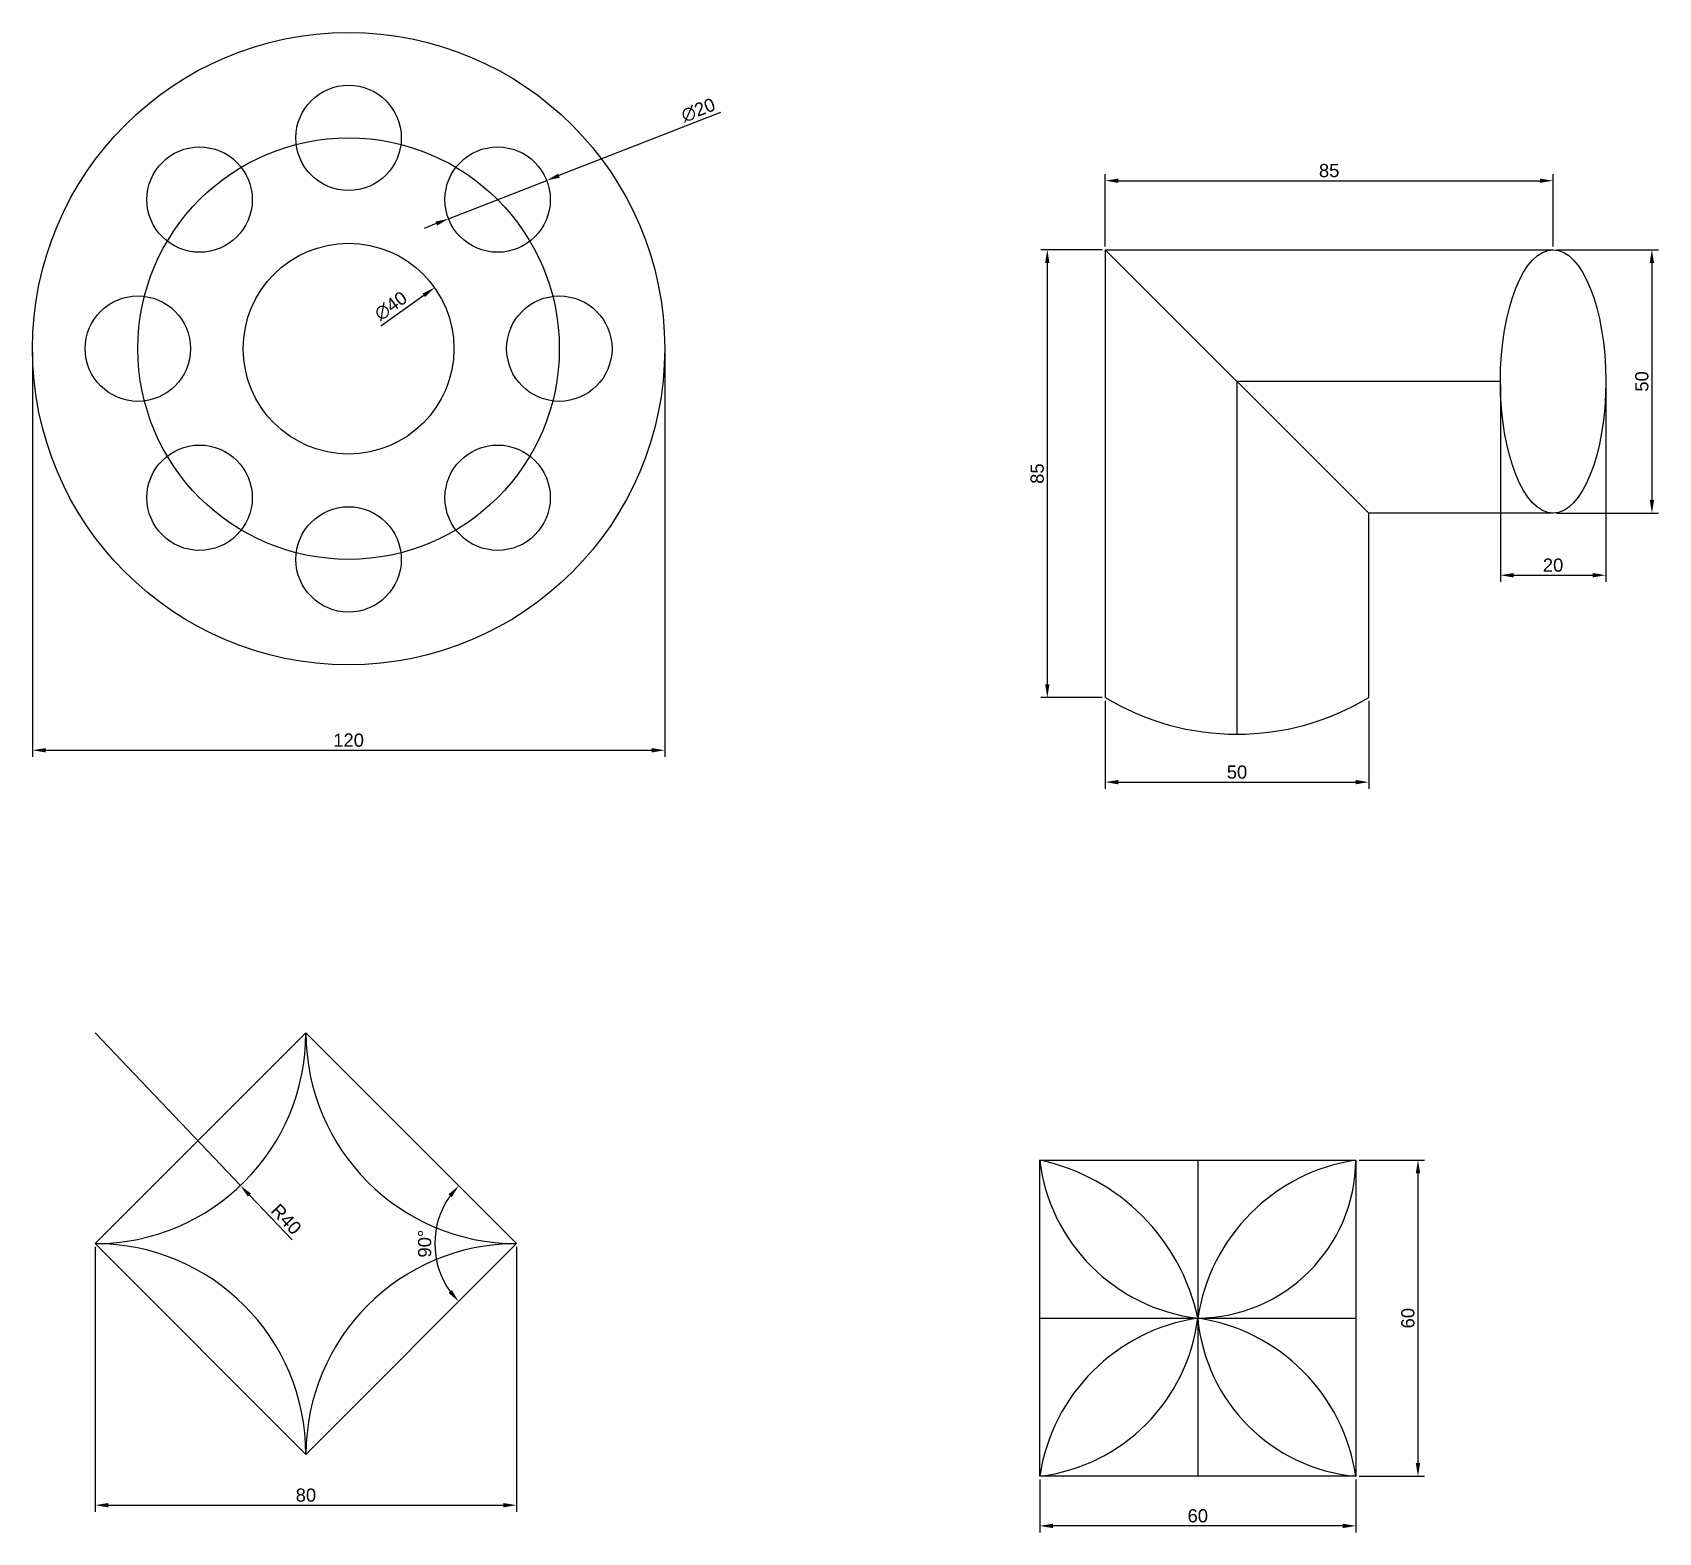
# Model space of a CAD drawing. Header units: millimetres. Extents: x 2986 to 4728, y 1033 to 1995.
# Drawn here: x 3417 to 3725.6, y 1710.4 to 1995.1 of the extents above; entities that cross this region are included whole.
import ezdxf

# ---------------------------------------------------------------- set-up
doc = ezdxf.new("R2010")
doc.units = ezdxf.units.MM
doc.styles.get("Standard").update_dxf_attribs({"font": 'arial.ttf'})
doc.dimstyles.new('ISO-25', dxfattribs={"dimtxt": 2.5, "dimasz": 2.5, "dimexe": 1.25, "dimexo": 0.625, "dimtad": 1, "dimdec": 0, "dimtxsty": 'Standard', "dimcen": 2.5, "dimadec": 0, "dimazin": 0, "dimtfac": 1, "dimtdec": 0, "dimtmove": 0, "dimatfit": 3, "dimfxl": 1, "dimarcsym": 0})

# ---------------------------------------------------------------- blocks, each defined once
blk = doc.blocks.new('*U35')
blk.add_circle((0, 0), 10)
blk = doc.blocks.new('*U36')
at = {"color": 0, "linetype": 'ByBlock', "lineweight": -2, "transparency": 16777216}
blk.add_blockref('*U35', (3477.01, 1975.12), dxfattribs=at)
for p, rotation in [((3448.73, 1963.4), 45.00000000000001), ((3505.3, 1963.4), 315), ((3437.01, 1935.12), 90), ((3517.01, 1935.12), 270), ((3448.73, 1906.83), 135), ((3505.3, 1906.83), 225), ((3477.01, 1895.12), 180)]:
    blk.add_blockref('*U35', p, dxfattribs=dict(at, rotation=rotation))
blk = doc.blocks.new('*D37')
at = {"color": 0, "lineweight": -2, "transparency": 16777216}
blk.add_line((3483.1, 1939.43), (3491.28, 1945.25), dxfattribs=at)
at = {"color": 0, "transparency": 16777216}
blk.add_solid([(3491.04, 1945.59), (3491.53, 1944.91), (3493.32, 1946.69)], dxfattribs=at)
at = {"layer": 'Defpoints', "color": 0, "transparency": 16777216}
for p in [(3493.32, 1946.69), (3460.7, 1923.54)]:
    blk.add_point(p, dxfattribs=at)
at = {"color": 0, "transparency": 16777216, "insert": (3485.03, 1943.22), "char_height": 2.5, "attachment_point": 5, "rotation": 35.3665}
blk.add_mtext('∅40', dxfattribs=at)
blk = doc.blocks.new('*D38')
at = {"color": 0, "lineweight": -2, "transparency": 16777216}
for p, q in [((3547.61, 1979.91), (3516.94, 1967.95)), ((3495.98, 1959.77), (3514.61, 1967.04)), ((3493.65, 1958.86), (3491.33, 1957.95))]:
    blk.add_line(p, q, dxfattribs=at)
at = {"color": 0, "transparency": 16777216}
for points in [[(3516.79, 1968.33), (3517.09, 1967.56), (3514.61, 1967.04)], [(3493.5, 1959.24), (3493.81, 1958.47), (3495.98, 1959.77)]]:
    blk.add_solid(points, dxfattribs=at)
at = {"layer": 'Defpoints', "color": 0, "transparency": 16777216}
for p in [(3514.61, 1967.04), (3495.98, 1959.77)]:
    blk.add_point(p, dxfattribs=at)
at = {"color": 0, "transparency": 16777216, "insert": (3543.38, 1980.38), "char_height": 2.5, "attachment_point": 5, "rotation": 21.3204}
blk.add_mtext('∅20', dxfattribs=at)
blk = doc.blocks.new('*D39')
at = {"color": 0, "lineweight": -2, "transparency": 16777216}
for p, q in [((3417.01, 1934.49), (3417.01, 1857.65)), ((3537.01, 1934.49), (3537.01, 1857.65)), ((3419.51, 1858.9), (3534.51, 1858.9))]:
    blk.add_line(p, q, dxfattribs=at)
at = {"color": 0, "transparency": 16777216}
for points in [[(3419.51, 1859.32), (3419.51, 1858.48), (3417.01, 1858.9)], [(3534.51, 1859.32), (3534.51, 1858.48), (3537.01, 1858.9)]]:
    blk.add_solid(points, dxfattribs=at)
at = {"layer": 'Defpoints', "color": 0, "transparency": 16777216}
for p in [(3417.01, 1935.12), (3537.01, 1935.12), (3537.01, 1858.9)]:
    blk.add_point(p, dxfattribs=at)
at = {"color": 0, "transparency": 16777216, "insert": (3477.01, 1860.8), "char_height": 2.5, "attachment_point": 5}
blk.add_mtext('120', dxfattribs=at)
blk = doc.blocks.new('*D40')
at = {"color": 0, "lineweight": -2, "transparency": 16777216}
for p, q in [((3620.64, 1954.53), (3620.64, 1968.24)), ((3623.14, 1966.99), (3703.14, 1966.99)), ((3705.64, 1954.53), (3705.64, 1968.24))]:
    blk.add_line(p, q, dxfattribs=at)
at = {"color": 0, "transparency": 16777216}
for points in [[(3623.14, 1967.41), (3623.14, 1966.58), (3620.64, 1966.99)], [(3703.14, 1967.41), (3703.14, 1966.58), (3705.64, 1966.99)]]:
    blk.add_solid(points, dxfattribs=at)
at = {"layer": 'Defpoints', "color": 0, "transparency": 16777216}
for p in [(3705.64, 1966.99), (3620.64, 1953.9), (3705.64, 1953.9)]:
    blk.add_point(p, dxfattribs=at)
at = {"color": 0, "transparency": 16777216, "insert": (3663.14, 1968.9), "char_height": 2.5, "attachment_point": 5}
blk.add_mtext('85', dxfattribs=at)
blk = doc.blocks.new('*D41')
at = {"color": 0, "lineweight": -2, "transparency": 16777216}
for p, q in [((3620.02, 1953.9), (3608.39, 1953.9)), ((3609.64, 1951.4), (3609.64, 1871.4)), ((3620.02, 1868.9), (3608.39, 1868.9))]:
    blk.add_line(p, q, dxfattribs=at)
at = {"color": 0, "transparency": 16777216}
for points in [[(3609.22, 1951.4), (3610.05, 1951.4), (3609.64, 1953.9)], [(3609.22, 1871.4), (3610.05, 1871.4), (3609.64, 1868.9)]]:
    blk.add_solid(points, dxfattribs=at)
at = {"layer": 'Defpoints', "color": 0, "transparency": 16777216}
for p in [(3620.64, 1953.9), (3609.64, 1868.9), (3620.64, 1868.9)]:
    blk.add_point(p, dxfattribs=at)
at = {"color": 0, "transparency": 16777216, "insert": (3607.73, 1911.4), "char_height": 2.5, "attachment_point": 5, "rotation": 90}
blk.add_mtext('85', dxfattribs=at)
blk = doc.blocks.new('*D42')
at = {"color": 0, "lineweight": -2, "transparency": 16777216}
for p, q in [((3620.64, 1868.28), (3620.64, 1851.6)), ((3670.64, 1868.28), (3670.64, 1851.6)), ((3623.14, 1852.85), (3668.14, 1852.85))]:
    blk.add_line(p, q, dxfattribs=at)
at = {"color": 0, "transparency": 16777216}
for points in [[(3623.14, 1853.27), (3623.14, 1852.43), (3620.64, 1852.85)], [(3668.14, 1853.27), (3668.14, 1852.43), (3670.64, 1852.85)]]:
    blk.add_solid(points, dxfattribs=at)
at = {"layer": 'Defpoints', "color": 0, "transparency": 16777216}
for p in [(3620.64, 1868.9), (3670.64, 1868.9), (3670.64, 1852.85)]:
    blk.add_point(p, dxfattribs=at)
at = {"color": 0, "transparency": 16777216, "insert": (3645.64, 1854.75), "char_height": 2.5, "attachment_point": 5}
blk.add_mtext('50', dxfattribs=at)
blk = doc.blocks.new('*D43')
at = {"color": 0, "lineweight": -2, "transparency": 16777216}
for p, q in [((3695.64, 1928.28), (3695.64, 1890.87)), ((3715.64, 1928.28), (3715.64, 1890.87)), ((3698.14, 1892.12), (3713.14, 1892.12))]:
    blk.add_line(p, q, dxfattribs=at)
at = {"color": 0, "transparency": 16777216}
for points in [[(3698.14, 1892.54), (3698.14, 1891.7), (3695.64, 1892.12)], [(3713.14, 1892.54), (3713.14, 1891.7), (3715.64, 1892.12)]]:
    blk.add_solid(points, dxfattribs=at)
at = {"layer": 'Defpoints', "color": 0, "transparency": 16777216}
for p in [(3695.64, 1928.9), (3715.64, 1928.9), (3715.64, 1892.12)]:
    blk.add_point(p, dxfattribs=at)
at = {"color": 0, "transparency": 16777216, "insert": (3705.64, 1894.02), "char_height": 2.5, "attachment_point": 5}
blk.add_mtext('20', dxfattribs=at)
blk = doc.blocks.new('*D44')
at = {"color": 0, "lineweight": -2, "transparency": 16777216}
for p, q in [((3706.27, 1953.9), (3725.65, 1953.9)), ((3724.4, 1951.4), (3724.4, 1906.4)), ((3706.27, 1903.9), (3725.65, 1903.9))]:
    blk.add_line(p, q, dxfattribs=at)
at = {"color": 0, "transparency": 16777216}
for points in [[(3723.98, 1951.4), (3724.82, 1951.4), (3724.4, 1953.9)], [(3723.98, 1906.4), (3724.82, 1906.4), (3724.4, 1903.9)]]:
    blk.add_solid(points, dxfattribs=at)
at = {"layer": 'Defpoints', "color": 0, "transparency": 16777216}
for p in [(3705.64, 1953.9), (3705.64, 1903.9), (3724.4, 1903.9)]:
    blk.add_point(p, dxfattribs=at)
at = {"color": 0, "transparency": 16777216, "insert": (3722.5, 1928.9), "char_height": 2.5, "attachment_point": 5, "rotation": 90}
blk.add_mtext('50', dxfattribs=at)
blk = doc.blocks.new('*D45')
at = {"color": 0, "lineweight": -2, "transparency": 16777216}
for p, q in [((3428.91, 1764.64), (3428.91, 1714.37)), ((3508.91, 1764.64), (3508.91, 1714.37)), ((3431.41, 1715.62), (3506.41, 1715.62))]:
    blk.add_line(p, q, dxfattribs=at)
at = {"color": 0, "transparency": 16777216}
for points in [[(3431.41, 1716.03), (3431.41, 1715.2), (3428.91, 1715.62)], [(3506.41, 1716.03), (3506.41, 1715.2), (3508.91, 1715.62)]]:
    blk.add_solid(points, dxfattribs=at)
at = {"layer": 'Defpoints', "color": 0, "transparency": 16777216}
for p in [(3428.91, 1765.26), (3508.91, 1765.26), (3508.91, 1715.62)]:
    blk.add_point(p, dxfattribs=at)
at = {"color": 0, "transparency": 16777216, "insert": (3468.91, 1717.52), "char_height": 2.5, "attachment_point": 5}
blk.add_mtext('80', dxfattribs=at)
blk = doc.blocks.new('*D46')
at = {"color": 0, "lineweight": -2, "transparency": 16777216}
blk.add_arc((3508.91, 1765.26), 15.54, 144.2254, 215.7746, dxfattribs=at)
at = {"color": 0, "transparency": 16777216}
for points in [[(3495.98, 1774.62), (3496.61, 1774.08), (3497.91, 1776.25)], [(3496.61, 1756.45), (3495.98, 1755.91), (3497.91, 1754.27)]]:
    blk.add_solid(points, dxfattribs=at)
at = {"layer": 'Defpoints', "color": 0, "transparency": 16777216}
for p in [(3468.91, 1805.26), (3493.89, 1769.28), (3508.91, 1765.26), (3508.91, 1765.26), (3468.91, 1725.26)]:
    blk.add_point(p, dxfattribs=at)
at = {"color": 0, "transparency": 16777216, "insert": (3491.46, 1765.26), "char_height": 2.5, "attachment_point": 5, "rotation": 90}
blk.add_mtext('90°', dxfattribs=at)
blk = doc.blocks.new('*D47')
at = {"color": 0, "lineweight": -2, "transparency": 16777216}
for p, q in [((3428.91, 1805.26), (3456.47, 1776.27)), ((3466.27, 1765.96), (3458.19, 1774.46))]:
    blk.add_line(p, q, dxfattribs=at)
at = {"color": 0, "transparency": 16777216}
blk.add_solid([(3458.49, 1774.75), (3457.89, 1774.18), (3456.47, 1776.27)], dxfattribs=at)
at = {"layer": 'Defpoints', "color": 0, "transparency": 16777216}
for p in [(3428.91, 1805.26), (3456.47, 1776.27)]:
    blk.add_point(p, dxfattribs=at)
at = {"color": 0, "transparency": 16777216, "insert": (3465.17, 1769.89), "char_height": 2.5, "attachment_point": 5, "rotation": 313.5558}
blk.add_mtext('R40', dxfattribs=at)
blk = doc.blocks.new('*D48')
at = {"color": 0, "lineweight": -2, "transparency": 16777216}
for p, q in [((3668.83, 1781.11), (3681.24, 1781.11)), ((3679.99, 1778.61), (3679.99, 1723.61)), ((3668.83, 1721.11), (3681.24, 1721.11))]:
    blk.add_line(p, q, dxfattribs=at)
at = {"color": 0, "transparency": 16777216}
for points in [[(3679.58, 1778.61), (3680.41, 1778.61), (3679.99, 1781.11)], [(3679.58, 1723.61), (3680.41, 1723.61), (3679.99, 1721.11)]]:
    blk.add_solid(points, dxfattribs=at)
at = {"layer": 'Defpoints', "color": 0, "transparency": 16777216}
for p in [(3668.2, 1781.11), (3668.2, 1721.11), (3679.99, 1721.11)]:
    blk.add_point(p, dxfattribs=at)
at = {"color": 0, "transparency": 16777216, "insert": (3678.09, 1751.11), "char_height": 2.5, "attachment_point": 5, "rotation": 90}
blk.add_mtext('60', dxfattribs=at)
blk = doc.blocks.new('*D49')
at = {"color": 0, "lineweight": -2, "transparency": 16777216}
for p, q in [((3608.2, 1720.48), (3608.2, 1710.44)), ((3668.2, 1720.48), (3668.2, 1710.44)), ((3665.7, 1711.69), (3610.7, 1711.69))]:
    blk.add_line(p, q, dxfattribs=at)
at = {"color": 0, "transparency": 16777216}
for points in [[(3610.7, 1712.11), (3610.7, 1711.27), (3608.2, 1711.69)], [(3665.7, 1712.11), (3665.7, 1711.27), (3668.2, 1711.69)]]:
    blk.add_solid(points, dxfattribs=at)
at = {"layer": 'Defpoints', "color": 0, "transparency": 16777216}
for p in [(3608.2, 1721.11), (3668.2, 1721.11), (3608.2, 1711.69)]:
    blk.add_point(p, dxfattribs=at)
at = {"color": 0, "transparency": 16777216, "insert": (3638.2, 1713.59), "char_height": 2.5, "attachment_point": 5}
blk.add_mtext('60', dxfattribs=at)

msp = doc.modelspace()

# ---------------------------------------------------------------- linework, layer by layer
for p, q in [((3620.64, 1953.9), (3620.64, 1868.9)), ((3620.64, 1953.9), (3705.64, 1953.9)), ((3620.64, 1953.9), (3670.64, 1903.9)), ((3695.64, 1928.9), (3645.64, 1928.9)), ((3645.64, 1928.9), (3645.64, 1861.95)), ((3705.64, 1903.9), (3670.64, 1903.9)), ((3670.64, 1868.9), (3670.64, 1903.9)), ((3468.91, 1805.26), (3428.91, 1765.26)), ((3508.91, 1765.26), (3468.91, 1805.26)), ((3638.2, 1781.11), (3638.2, 1721.11)), ((3428.91, 1765.26), (3468.91, 1725.26)), ((3468.91, 1725.26), (3508.91, 1765.26)), ((3608.2, 1751.11), (3668.2, 1751.11))]:
    msp.add_line(p, q)
msp.add_lwpolyline([(3608.2, 1781.11), (3668.2, 1781.11), (3668.2, 1721.11), (3608.2, 1721.11)], close=True)
for radius in [60, 40, 20]:
    msp.add_circle((3477.01, 1935.12), radius)
for centre, radius, start, end in [((3645.64, 1910.34), 48.39, 238.8945, 301.1055), ((3428.91, 1805.26), 40, 270, 360), ((3508.91, 1805.26), 40, 180, 270), ((3642.31, 1785.22), 34.36, 186.87, 263.13), ((3600.09, 1743), 38.96, 12.0129, 77.9871), ((3673.55, 1745.76), 35.75, 98.6078, 171.3922), ((3637.93, 1781.37), 30.27, 270.5068, 359.4932), ((3428.91, 1725.26), 40, 360, 90), ((3508.91, 1725.26), 40, 90, 180), ((3603.95, 1755.36), 34.51, 277.0721, 352.9279), ((3643.51, 1715.8), 35.71, 98.553, 171.447), ((3632.99, 1715.9), 35.59, 8.415, 81.585), ((3671.23, 1754.14), 33.17, 185.2417, 264.7583)]:
    msp.add_arc(centre, radius, start, end)
msp.add_ellipse((3705.64, 1928.9), major_axis=(0, 25), ratio=0.4)

# ---------------------------------------------------------------- block references
msp.add_blockref('*U36', (0, 0))

# ---------------------------------------------------------------- dimensions: what is measured, and where the dimension line sits
for p1, p2, picture, middle in [((3495.98, 1959.77), (3514.61, 1967.04), '*D38', (3544.09, 1978.54)), ((3460.7, 1923.54), (3493.32, 1946.69), '*D37', (3486.17, 1941.62))]:
    dim = msp.add_diameter_dim_2p(p1=p1, p2=p2, dimstyle='ISO-25')
    dim.commit()
    dim.dimension.update_dxf_attribs({"geometry": picture, "text_midpoint": middle, "dimtype": 163})
for base, p1, p2, picture, middle in [((3705.64, 1966.99), (3620.64, 1953.9), (3705.64, 1953.9), '*D40', (3663.14, 1968.9)), ((3537.01, 1858.9), (3417.01, 1935.12), (3537.01, 1935.12), '*D39', (3477.01, 1860.8)), ((3715.64, 1892.12), (3695.64, 1928.9), (3715.64, 1928.9), '*D43', (3705.64, 1894.02)), ((3670.64, 1852.85), (3620.64, 1868.9), (3670.64, 1868.9), '*D42', (3645.64, 1854.75)), ((3508.91, 1715.62), (3428.91, 1765.26), (3508.91, 1765.26), '*D45', (3468.91, 1717.52)), ((3608.2, 1711.69), (3668.2, 1721.11), (3608.2, 1721.11), '*D49', (3638.2, 1713.59))]:
    dim = msp.add_linear_dim(base=base, p1=p1, p2=p2, dimstyle='ISO-25')
    dim.commit()
    dim.dimension.update_dxf_attribs({"geometry": picture, "text_midpoint": middle})
for base, p1, p2, picture, middle in [((3609.64, 1868.9), (3620.64, 1953.9), (3620.64, 1868.9), '*D41', (3607.73, 1911.4)), ((3724.4, 1903.9), (3705.64, 1953.9), (3705.64, 1903.9), '*D44', (3722.5, 1928.9)), ((3679.99, 1721.11), (3668.2, 1781.11), (3668.2, 1721.11), '*D48', (3678.09, 1751.11))]:
    dim = msp.add_linear_dim(base=base, p1=p1, p2=p2, angle=90, dimstyle='ISO-25')
    dim.commit()
    dim.dimension.update_dxf_attribs({"geometry": picture, "text_midpoint": middle})
dim = msp.add_radius_dim(center=(3428.91, 1805.26), mpoint=(3456.47, 1776.27), dimstyle='ISO-25')
dim.commit()
dim.dimension.update_dxf_attribs({"geometry": '*D47', "text_midpoint": (3463.79, 1768.58), "dimtype": 164})
dim = msp.add_angular_dim_2l(base=(3493.89, 1769.28), line1=((3468.91, 1725.26), (3508.91, 1765.26)), line2=((3508.91, 1765.26), (3468.91, 1805.26)), dimstyle='ISO-25')
dim.commit()
dim.dimension.update_dxf_attribs({"geometry": '*D46', "text_midpoint": (3491.46, 1765.26)})

doc.saveas('drawing.dxf')
